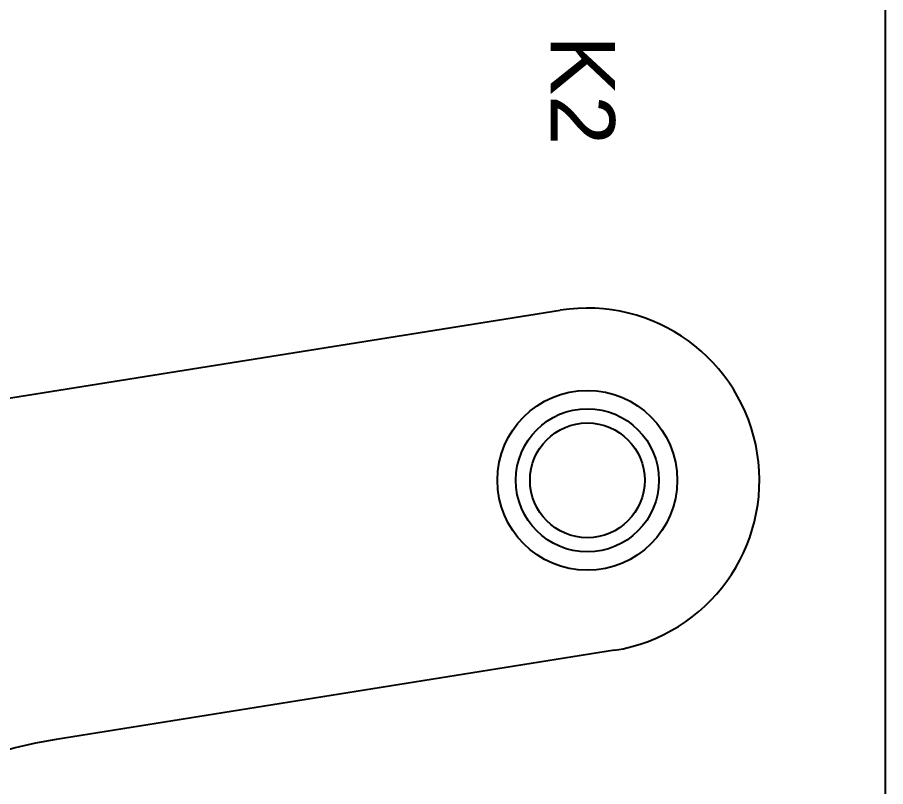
# Model space of a CAD drawing. Header units: inches. Extents: x 1.3 to 19.8, y 1.7 to 13.
# Drawn here: x 15.185 to 16.132, y 9.144 to 9.981 of the extents above; entities that cross this region are included whole.
import ezdxf

# ---------------------------------------------------------------- set-up
doc = ezdxf.new("R2010")
doc.units = ezdxf.units.IN
doc.header["$MEASUREMENT"] = 0
for name, color, linetype in [('45-1523-1', 80, 'Continuous'), ('Clamp', 30, 'Continuous'), ('Panel', 1, 'Continuous'), ('Text', 50, 'Continuous')]:
    doc.layers.add(name, color=color, linetype=linetype)
doc.styles.get("Standard").update_dxf_attribs({"font": 'arial.ttf'})

msp = doc.modelspace()

# ---------------------------------------------------------------- linework, layer by layer
at = {"layer": '45-1523-1'}
msp.add_line((16.13154, 3.25217), (16.13154, 11.00217), dxfattribs=at)
msp.add_circle((15.80654, 9.47717), 0.078, dxfattribs=at)
at = {"layer": 'Clamp'}
for p, q in [((15.77698, 9.66232), (14.93828, 9.5284)), ((15.8361, 9.29201), (15.2277, 9.19487))]:
    msp.add_line(p, q, dxfattribs=at)
msp.add_circle((15.80654, 9.47717), 0.098, dxfattribs=at)
for centre, radius, start, end in [((15.80654, 9.47717), 0.1875, 279.07191, 99.07191), ((15.30654, 8.70112), 0.5, 99.07191, 180)]:
    msp.add_arc(centre, radius, start, end, dxfattribs=at)
at = {"layer": 'Panel'}
msp.add_circle((15.80654, 9.47717), 0.0625, dxfattribs=at)

# ---------------------------------------------------------------- texts
at = {"layer": 'Text'}
msp.add_text('K2', height=0.07, rotation=270, dxfattribs=at).set_placement((15.76654, 9.96199))

doc.saveas('drawing.dxf')
